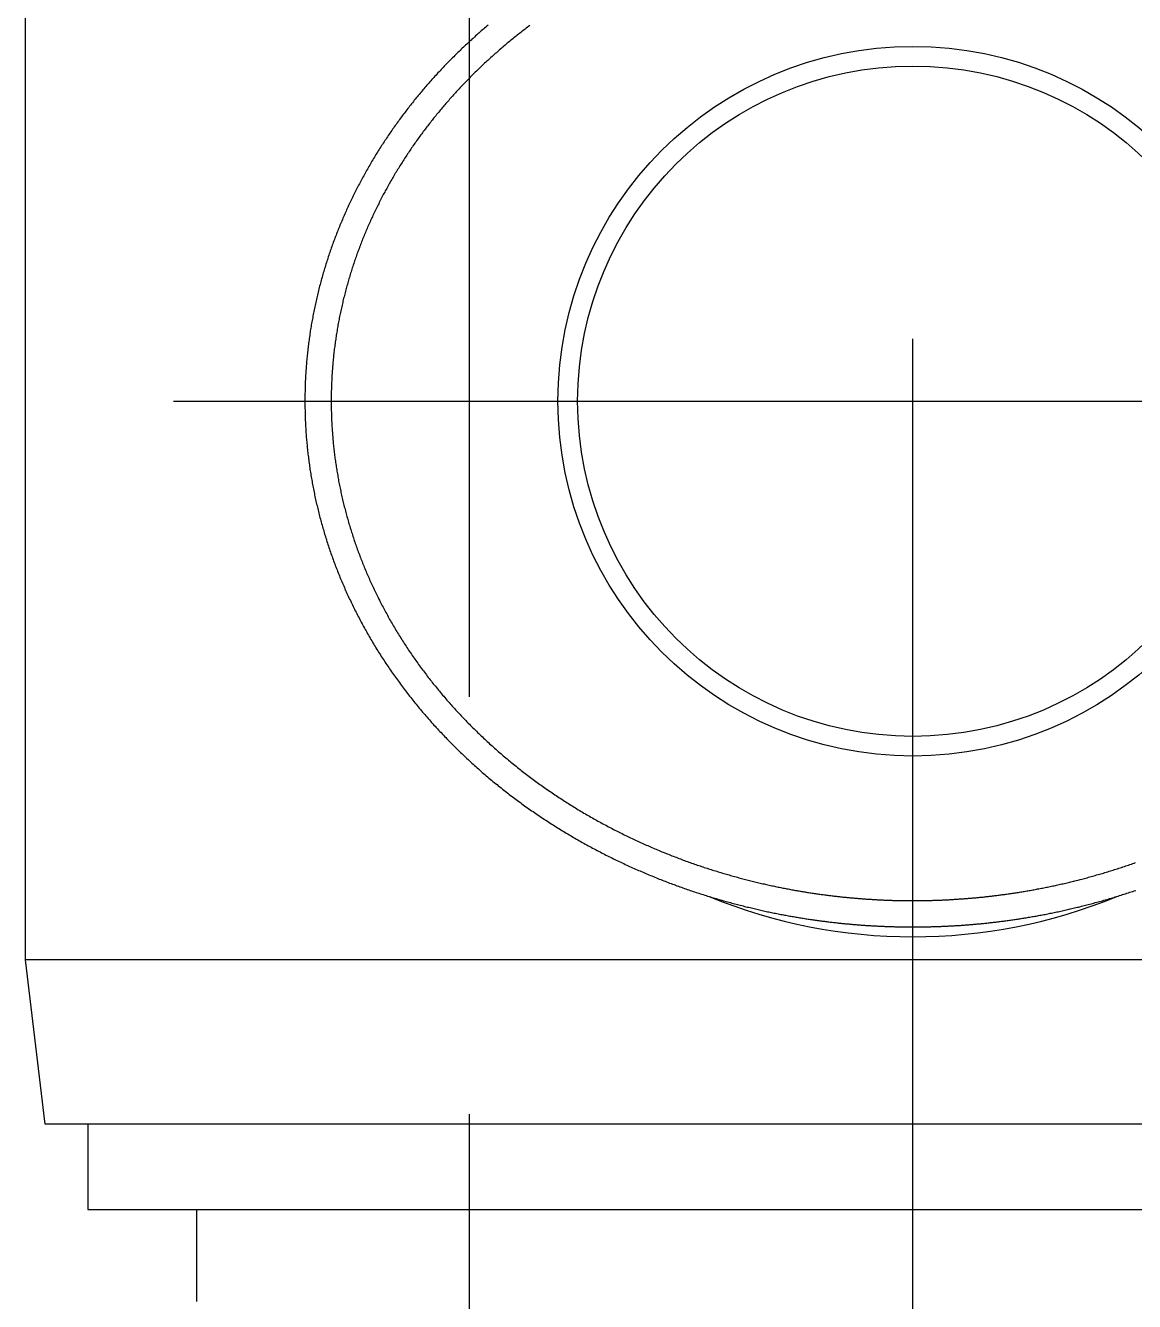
# Model space of a CAD drawing. Extents: x -46.9 to 48.8, y -45.9 to 18.
# Drawn here: x 21.82 to 38.69, y -13.7 to 5.72 of the extents above; entities that cross this region are included whole.
import ezdxf

# ---------------------------------------------------------------- set-up
doc = ezdxf.new("R2010")
doc.units = 0
doc.linetypes.add('CENTER', pattern=[50.8, 31.75, -6.35, 6.35, -6.35])
doc.linetypes.add('DASHED', pattern=[19.05, 12.7, -6.35])
doc.layers.get('0').update_dxf_attribs({"linetype": 'CONTINUOUS'})
doc.layers.add('CENTER', color=1, linetype='CENTER')

msp = doc.modelspace()

# ---------------------------------------------------------------- linework, layer by layer
at = {"color": 7, "linetype": 'CONTINUOUS'}
for p, q in [((21.821, -8.5), (21.821, 8.5)), ((48.821, -8.5), (21.821, -8.5)), ((22.121, -11), (21.821, -8.5)), ((48.521, -11), (22.121, -11)), ((22.771, -11), (22.771, -12.3)), ((22.771, -12.3), (47.871, -12.3)), ((24.421, -12.3), (24.421, -13.7))]:
    msp.add_line(p, q, dxfattribs=at)
at = {"color": 3, "linetype": 'DASHED'}
msp.add_line((28.571, 8.2), (28.571, -28.3), dxfattribs=at)
at = {"color": 7}
for points in [[(28.858, 5.723, 0), (28.841, 5.708, 0), (28.823, 5.693, 0), (28.806, 5.679, 0), (28.788, 5.664, 0), (28.771, 5.649, 0), (28.754, 5.634, 0), (28.736, 5.619, 0), (28.719, 5.603, 0), (28.702, 5.588, 0), (28.685, 5.573, 0), (28.668, 5.558, 0), (28.651, 5.542, 0), (28.634, 5.527, 0), (28.617, 5.512, 0), (28.6, 5.496, 0), (28.583, 5.481, 0), (28.566, 5.465, 0), (28.549, 5.45, 0), (28.533, 5.434, 0), (28.516, 5.418, 0), (28.499, 5.403, 0), (28.483, 5.387, 0), (28.466, 5.371, 0), (28.45, 5.355, 0), (28.433, 5.339, 0), (28.417, 5.324, 0), (28.4, 5.308, 0), (28.384, 5.292, 0), (28.367, 5.275, 0), (28.351, 5.259, 0), (28.335, 5.243, 0), (28.319, 5.227, 0), (28.303, 5.211, 0), (28.287, 5.194, 0), (28.27, 5.178, 0), (28.254, 5.162, 0), (28.238, 5.145, 0), (28.222, 5.129, 0), (28.206, 5.112, 0), (28.191, 5.096, 0), (28.175, 5.079, 0), (28.159, 5.063, 0), (28.143, 5.046, 0), (28.128, 5.029, 0), (28.112, 5.012, 0), (28.096, 4.996, 0), (28.081, 4.979, 0), (28.066, 4.962, 0), (28.05, 4.945, 0), (28.035, 4.928, 0), (28.019, 4.911, 0), (28.004, 4.894, 0), (27.989, 4.877, 0), (27.974, 4.86, 0), (27.958, 4.842, 0), (27.943, 4.825, 0), (27.928, 4.808, 0), (27.913, 4.79, 0), (27.898, 4.773, 0), (27.883, 4.756, 0), (27.868, 4.738, 0), (27.853, 4.721, 0), (27.839, 4.703, 0), (27.824, 4.686, 0), (27.809, 4.668, 0), (27.795, 4.65, 0), (27.78, 4.633, 0), (27.765, 4.615, 0), (27.751, 4.597, 0), (27.736, 4.579, 0), (27.722, 4.561, 0), (27.708, 4.543, 0), (27.693, 4.525, 0), (27.679, 4.507, 0), (27.665, 4.489, 0), (27.651, 4.471, 0), (27.637, 4.453, 0), (27.623, 4.435, 0), (27.609, 4.416, 0), (27.595, 4.398, 0), (27.581, 4.38, 0), (27.567, 4.362, 0), (27.553, 4.343, 0), (27.539, 4.325, 0), (27.526, 4.306, 0), (27.512, 4.288, 0), (27.498, 4.269, 0), (27.485, 4.25, 0), (27.471, 4.232, 0), (27.458, 4.213, 0), (27.445, 4.194, 0), (27.431, 4.176, 0), (27.418, 4.157, 0), (27.405, 4.138, 0), (27.392, 4.119, 0), (27.378, 4.1, 0), (27.365, 4.081, 0), (27.352, 4.062, 0), (27.339, 4.043, 0), (27.326, 4.024, 0), (27.314, 4.005, 0), (27.301, 3.985, 0), (27.288, 3.966, 0), (27.276, 3.947, 0), (27.263, 3.928, 0), (27.25, 3.908, 0), (27.238, 3.889, 0), (27.225, 3.869, 0), (27.213, 3.85, 0), (27.201, 3.83, 0), (27.188, 3.811, 0), (27.176, 3.791, 0), (27.164, 3.772, 0), (27.152, 3.752, 0), (27.14, 3.732, 0), (27.128, 3.712, 0), (27.116, 3.693, 0), (27.104, 3.673, 0), (27.092, 3.653, 0), (27.08, 3.633, 0), (27.068, 3.613, 0), (27.057, 3.593, 0), (27.045, 3.573, 0), (27.034, 3.553, 0), (27.022, 3.533, 0), (27.011, 3.513, 0), (26.999, 3.492, 0), (26.988, 3.472, 0), (26.977, 3.452, 0), (26.966, 3.432, 0), (26.954, 3.411, 0), (26.943, 3.391, 0), (26.932, 3.371, 0), (26.922, 3.35, 0), (26.911, 3.33, 0), (26.9, 3.309, 0), (26.889, 3.289, 0), (26.878, 3.268, 0), (26.868, 3.247, 0), (26.857, 3.227, 0), (26.847, 3.206, 0), (26.836, 3.185, 0), (26.826, 3.164, 0), (26.816, 3.144, 0), (26.805, 3.123, 0), (26.795, 3.102, 0), (26.785, 3.081, 0), (26.775, 3.06, 0), (26.765, 3.039, 0), (26.755, 3.018, 0), (26.745, 2.997, 0), (26.735, 2.976, 0), (26.726, 2.955, 0), (26.716, 2.934, 0), (26.706, 2.913, 0), (26.697, 2.891, 0), (26.687, 2.87, 0), (26.678, 2.849, 0), (26.669, 2.828, 0), (26.659, 2.806, 0), (26.65, 2.785, 0), (26.641, 2.764, 0), (26.632, 2.742, 0), (26.623, 2.721, 0), (26.614, 2.699, 0), (26.605, 2.678, 0), (26.596, 2.656, 0), (26.587, 2.635, 0), (26.579, 2.613, 0), (26.57, 2.591, 0), (26.562, 2.57, 0), (26.553, 2.548, 0), (26.545, 2.526, 0), (26.536, 2.505, 0), (26.528, 2.483, 0), (26.52, 2.461, 0), (26.512, 2.439, 0), (26.504, 2.417, 0), (26.496, 2.396, 0), (26.488, 2.374, 0), (26.48, 2.352, 0), (26.472, 2.33, 0), (26.465, 2.308, 0), (26.457, 2.286, 0), (26.45, 2.264, 0), (26.442, 2.242, 0), (26.435, 2.22, 0), (26.427, 2.198, 0), (26.42, 2.176, 0), (26.413, 2.153, 0), (26.406, 2.131, 0), (26.399, 2.109, 0), (26.392, 2.087, 0), (26.385, 2.065, 0), (26.378, 2.042, 0), (26.371, 2.02, 0), (26.364, 1.998, 0), (26.358, 1.976, 0), (26.351, 1.953, 0), (26.345, 1.931, 0), (26.338, 1.909, 0), (26.332, 1.886, 0), (26.326, 1.864, 0), (26.32, 1.841, 0), (26.314, 1.819, 0), (26.308, 1.796, 0), (26.302, 1.774, 0), (26.296, 1.751, 0), (26.29, 1.729, 0), (26.284, 1.706, 0), (26.279, 1.684, 0), (26.273, 1.661, 0), (26.267, 1.639, 0), (26.262, 1.616, 0), (26.257, 1.593, 0), (26.251, 1.571, 0), (26.246, 1.548, 0), (26.241, 1.525, 0), (26.236, 1.503, 0), (26.231, 1.48, 0), (26.226, 1.457, 0), (26.221, 1.434, 0), (26.216, 1.412, 0), (26.212, 1.389, 0), (26.207, 1.366, 0), (26.203, 1.343, 0), (26.198, 1.32, 0), (26.194, 1.298, 0), (26.19, 1.275, 0), (26.185, 1.252, 0), (26.181, 1.229, 0), (26.177, 1.206, 0), (26.173, 1.183, 0), (26.169, 1.16, 0), (26.165, 1.138, 0), (26.162, 1.115, 0), (26.158, 1.092, 0), (26.154, 1.069, 0), (26.151, 1.046, 0), (26.147, 1.023, 0), (26.144, 1, 0), (26.141, 0.977, 0), (26.137, 0.954, 0), (26.134, 0.931, 0), (26.131, 0.908, 0), (26.128, 0.885, 0), (26.125, 0.862, 0), (26.122, 0.839, 0), (26.12, 0.816, 0), (26.117, 0.793, 0), (26.114, 0.77, 0), (26.112, 0.746, 0), (26.109, 0.723, 0), (26.107, 0.7, 0), (26.105, 0.677, 0), (26.102, 0.654, 0), (26.1, 0.631, 0), (26.098, 0.608, 0), (26.096, 0.585, 0), (26.094, 0.562, 0), (26.092, 0.539, 0), (26.091, 0.515, 0), (26.089, 0.492, 0), (26.087, 0.469, 0), (26.086, 0.446, 0), (26.084, 0.423, 0), (26.083, 0.4, 0), (26.082, 0.377, 0), (26.08, 0.353, 0), (26.079, 0.33, 0), (26.078, 0.307, 0), (26.077, 0.284, 0), (26.076, 0.261, 0), (26.075, 0.238, 0), (26.075, 0.214, 0), (26.074, 0.191, 0), (26.073, 0.168, 0), (26.073, 0.145, 0), (26.072, 0.122, 0), (26.072, 0.099, 0), (26.072, 0.075, 0), (26.072, 0.052, 0), (26.071, 0.029, 0), (26.071, 0.006, 0), (26.071, -0.017, 0), (26.072, -0.04, 0), (26.072, -0.064, 0), (26.072, -0.087, 0), (26.072, -0.11, 0), (26.073, -0.133, 0), (26.073, -0.156, 0), (26.074, -0.18, 0), (26.074, -0.203, 0), (26.075, -0.226, 0), (26.076, -0.249, 0), (26.077, -0.272, 0), (26.078, -0.295, 0), (26.079, -0.319, 0), (26.08, -0.342, 0), (26.081, -0.365, 0), (26.082, -0.388, 0), (26.084, -0.411, 0), (26.085, -0.434, 0), (26.087, -0.458, 0), (26.088, -0.481, 0), (26.09, -0.504, 0), (26.091, -0.527, 0), (26.093, -0.55, 0), (26.095, -0.573, 0), (26.097, -0.597, 0), (26.099, -0.62, 0), (26.101, -0.643, 0), (26.104, -0.666, 0), (26.106, -0.689, 0), (26.108, -0.712, 0), (26.11, -0.736, 0), (26.113, -0.759, 0), (26.116, -0.782, 0), (26.118, -0.805, 0), (26.121, -0.828, 0), (26.124, -0.851, 0), (26.127, -0.874, 0), (26.13, -0.897, 0), (26.133, -0.92, 0), (26.136, -0.944, 0), (26.139, -0.967, 0), (26.142, -0.99, 0), (26.146, -1.013, 0), (26.149, -1.036, 0), (26.153, -1.059, 0), (26.156, -1.082, 0), (26.16, -1.105, 0), (26.164, -1.128, 0), (26.168, -1.151, 0), (26.172, -1.174, 0), (26.175, -1.197, 0), (26.18, -1.221, 0), (26.184, -1.244, 0), (26.188, -1.267, 0), (26.192, -1.29, 0), (26.197, -1.313, 0), (26.201, -1.336, 0), (26.206, -1.359, 0), (26.21, -1.382, 0), (26.215, -1.405, 0), (26.22, -1.428, 0), (26.225, -1.451, 0), (26.23, -1.474, 0), (26.235, -1.497, 0), (26.24, -1.52, 0), (26.245, -1.543, 0), (26.25, -1.566, 0), (26.256, -1.588, 0), (26.261, -1.611, 0), (26.266, -1.634, 0), (26.272, -1.657, 0), (26.278, -1.68, 0), (26.283, -1.703, 0), (26.289, -1.726, 0), (26.295, -1.749, 0), (26.301, -1.772, 0), (26.307, -1.795, 0), (26.313, -1.817, 0), (26.319, -1.84, 0), (26.326, -1.863, 0), (26.332, -1.886, 0), (26.338, -1.909, 0), (26.345, -1.932, 0), (26.352, -1.954, 0), (26.358, -1.977, 0), (26.365, -2, 0), (26.372, -2.023, 0), (26.379, -2.046, 0), (26.386, -2.068, 0), (26.393, -2.091, 0), (26.4, -2.114, 0), (26.407, -2.137, 0), (26.415, -2.159, 0), (26.422, -2.182, 0), (26.43, -2.205, 0), (26.437, -2.227, 0), (26.445, -2.25, 0), (26.452, -2.273, 0), (26.46, -2.295, 0), (26.468, -2.318, 0), (26.476, -2.341, 0), (26.484, -2.363, 0), (26.492, -2.386, 0), (26.5, -2.408, 0), (26.509, -2.431, 0), (26.517, -2.453, 0), (26.526, -2.476, 0), (26.534, -2.499, 0), (26.543, -2.521, 0), (26.551, -2.544, 0), (26.56, -2.566, 0), (26.569, -2.588, 0), (26.578, -2.611, 0), (26.587, -2.633, 0), (26.596, -2.656, 0), (26.605, -2.678, 0), (26.614, -2.701, 0), (26.624, -2.723, 0), (26.633, -2.745, 0), (26.643, -2.768, 0), (26.652, -2.79, 0), (26.662, -2.812, 0), (26.672, -2.835, 0), (26.681, -2.857, 0), (26.691, -2.879, 0), (26.701, -2.902, 0), (26.711, -2.924, 0), (26.721, -2.946, 0), (26.732, -2.968, 0), (26.742, -2.99, 0), (26.752, -3.013, 0), (26.763, -3.035, 0), (26.773, -3.057, 0), (26.784, -3.079, 0), (26.795, -3.101, 0), (26.805, -3.123, 0), (26.816, -3.145, 0), (26.827, -3.167, 0), (26.838, -3.189, 0), (26.849, -3.211, 0), (26.86, -3.233, 0), (26.872, -3.255, 0), (26.883, -3.277, 0), (26.895, -3.299, 0), (26.906, -3.321, 0), (26.918, -3.343, 0), (26.929, -3.365, 0), (26.941, -3.387, 0), (26.953, -3.408, 0), (26.965, -3.43, 0), (26.977, -3.452, 0), (26.989, -3.474, 0), (27.001, -3.495, 0), (27.013, -3.517, 0), (27.026, -3.539, 0), (27.038, -3.561, 0), (27.05, -3.582, 0), (27.063, -3.604, 0), (27.076, -3.625, 0), (27.088, -3.647, 0), (27.101, -3.669, 0), (27.114, -3.69, 0), (27.127, -3.712, 0), (27.14, -3.733, 0), (27.153, -3.755, 0), (27.167, -3.776, 0), (27.18, -3.797, 0), (27.193, -3.819, 0), (27.207, -3.84, 0), (27.22, -3.862, 0), (27.234, -3.883, 0), (27.248, -3.904, 0), (27.262, -3.926, 0), (27.276, -3.947, 0), (27.289, -3.968, 0), (27.303, -3.989, 0), (27.318, -4.01, 0), (27.332, -4.031, 0), (27.346, -4.053, 0), (27.36, -4.074, 0), (27.375, -4.095, 0), (27.39, -4.116, 0), (27.404, -4.137, 0), (27.419, -4.158, 0), (27.434, -4.179, 0), (27.448, -4.2, 0), (27.463, -4.22, 0), (27.478, -4.241, 0), (27.493, -4.262, 0), (27.509, -4.283, 0), (27.524, -4.304, 0), (27.539, -4.324, 0), (27.555, -4.345, 0), (27.57, -4.366, 0), (27.586, -4.386, 0), (27.601, -4.407, 0), (27.617, -4.427, 0), (27.633, -4.448, 0), (27.649, -4.468, 0), (27.665, -4.489, 0), (27.681, -4.509, 0), (27.697, -4.529, 0), (27.713, -4.55, 0), (27.729, -4.57, 0), (27.745, -4.59, 0), (27.762, -4.61, 0), (27.778, -4.63, 0), (27.795, -4.651, 0), (27.811, -4.671, 0), (27.828, -4.691, 0), (27.845, -4.711, 0), (27.862, -4.731, 0), (27.879, -4.751, 0), (27.896, -4.77, 0), (27.913, -4.79, 0), (27.93, -4.81, 0), (27.947, -4.83, 0), (27.965, -4.849, 0), (27.982, -4.869, 0), (27.999, -4.889, 0), (28.017, -4.908, 0), (28.035, -4.928, 0), (28.052, -4.947, 0), (28.07, -4.967, 0), (28.088, -4.986, 0), (28.105, -5.005, 0), (28.123, -5.025, 0), (28.142, -5.044, 0), (28.16, -5.063, 0), (28.178, -5.082, 0), (28.196, -5.101, 0), (28.214, -5.12, 0), (28.233, -5.139, 0), (28.251, -5.158, 0), (28.269, -5.177, 0), (28.288, -5.196, 0), (28.306, -5.214, 0), (28.325, -5.233, 0), (28.344, -5.252, 0), (28.363, -5.27, 0), (28.381, -5.289, 0), (28.4, -5.307, 0), (28.419, -5.326, 0), (28.438, -5.344, 0), (28.457, -5.363, 0), (28.477, -5.381, 0), (28.496, -5.399, 0), (28.515, -5.417, 0), (28.534, -5.435, 0), (28.554, -5.453, 0), (28.573, -5.471, 0), (28.593, -5.489, 0), (28.612, -5.507, 0), (28.632, -5.525, 0), (28.651, -5.543, 0), (28.671, -5.56, 0), (28.691, -5.578, 0), (28.711, -5.596, 0), (28.731, -5.613, 0), (28.75, -5.631, 0), (28.77, -5.648, 0), (28.791, -5.665, 0), (28.811, -5.683, 0), (28.831, -5.7, 0), (28.851, -5.717, 0), (28.871, -5.734, 0), (28.892, -5.751, 0), (28.912, -5.768, 0), (28.932, -5.785, 0), (28.953, -5.802, 0), (28.973, -5.819, 0), (28.994, -5.835, 0), (29.014, -5.852, 0), (29.035, -5.869, 0), (29.056, -5.885, 0), (29.076, -5.902, 0), (29.097, -5.918, 0), (29.118, -5.934, 0), (29.139, -5.95, 0), (29.16, -5.967, 0), (29.18, -5.983, 0), (29.201, -5.999, 0), (29.223, -6.015, 0), (29.244, -6.031, 0), (29.265, -6.047, 0), (29.286, -6.062, 0), (29.307, -6.078, 0), (29.328, -6.094, 0), (29.349, -6.109, 0), (29.371, -6.125, 0), (29.392, -6.14, 0), (29.413, -6.156, 0), (29.435, -6.171, 0), (29.456, -6.186, 0), (29.478, -6.201, 0), (29.499, -6.216, 0), (29.521, -6.232, 0), (29.542, -6.246, 0), (29.564, -6.261, 0), (29.586, -6.276, 0), (29.607, -6.291, 0), (29.629, -6.306, 0), (29.651, -6.32, 0), (29.672, -6.335, 0), (29.694, -6.349, 0), (29.716, -6.364, 0), (29.738, -6.378, 0), (29.76, -6.392, 0), (29.782, -6.407, 0), (29.804, -6.421, 0), (29.826, -6.435, 0), (29.848, -6.449, 0), (29.87, -6.463, 0), (29.892, -6.477, 0), (29.914, -6.49, 0), (29.936, -6.504, 0), (29.958, -6.518, 0), (29.98, -6.531, 0), (30.002, -6.545, 0), (30.024, -6.558, 0), (30.047, -6.572, 0), (30.069, -6.585, 0), (30.091, -6.598, 0), (30.113, -6.611, 0), (30.136, -6.624, 0), (30.158, -6.637, 0), (30.18, -6.65, 0), (30.202, -6.663, 0), (30.225, -6.676, 0), (30.247, -6.689, 0), (30.269, -6.701, 0), (30.292, -6.714, 0), (30.314, -6.727, 0), (30.337, -6.739, 0), (30.359, -6.751, 0), (30.381, -6.764, 0), (30.404, -6.776, 0), (30.426, -6.788, 0), (30.449, -6.8, 0), (30.471, -6.812, 0), (30.494, -6.824, 0), (30.516, -6.836, 0), (30.539, -6.848, 0), (30.561, -6.859, 0), (30.584, -6.871, 0), (30.606, -6.883, 0), (30.629, -6.894, 0), (30.651, -6.906, 0), (30.674, -6.917, 0), (30.696, -6.928, 0), (30.719, -6.939, 0), (30.741, -6.951, 0), (30.764, -6.962, 0), (30.787, -6.973, 0), (30.809, -6.984, 0), (30.832, -6.994, 0), (30.854, -7.005, 0), (30.877, -7.016, 0), (30.899, -7.027, 0), (30.922, -7.037, 0), (30.945, -7.048, 0), (30.967, -7.058, 0), (30.99, -7.069, 0), (31.012, -7.079, 0), (31.035, -7.089, 0), (31.057, -7.099, 0), (31.08, -7.109, 0), (31.102, -7.119, 0), (31.125, -7.129, 0), (31.148, -7.139, 0), (31.17, -7.149, 0), (31.193, -7.159, 0), (31.215, -7.169, 0), (31.238, -7.178, 0), (31.26, -7.188, 0), (31.283, -7.197, 0), (31.305, -7.207, 0), (31.328, -7.216, 0), (31.351, -7.225, 0), (31.373, -7.235, 0), (31.396, -7.244, 0), (31.418, -7.253, 0), (31.441, -7.262, 0), (31.463, -7.271, 0), (31.485, -7.28, 0), (31.508, -7.289, 0), (31.53, -7.297, 0), (31.553, -7.306, 0), (31.575, -7.315, 0), (31.598, -7.323, 0), (31.62, -7.332, 0), (31.643, -7.34, 0), (31.665, -7.348, 0), (31.687, -7.357, 0), (31.71, -7.365, 0), (31.732, -7.373, 0), (31.755, -7.381, 0), (31.777, -7.389, 0), (31.799, -7.397, 0), (31.821, -7.405, 0), (31.844, -7.413, 0), (31.866, -7.421, 0), (31.888, -7.429, 0), (31.91, -7.436, 0), (31.933, -7.444, 0), (31.955, -7.451, 0), (31.977, -7.459, 0), (31.999, -7.466, 0), (32.022, -7.474, 0), (32.044, -7.481, 0), (32.066, -7.488, 0), (32.088, -7.495, 0), (32.11, -7.502, 0), (32.132, -7.509, 0), (32.154, -7.516, 0), (32.176, -7.523, 0), (32.198, -7.53, 0), (32.22, -7.537, 0), (32.242, -7.544, 0), (32.264, -7.55, 0), (32.286, -7.557, 0), (32.307, -7.563, 0), (32.329, -7.57, 0), (32.351, -7.576, 0), (32.373, -7.583, 0), (32.395, -7.589, 0), (32.416, -7.595, 0), (32.438, -7.601, 0), (32.46, -7.607, 0), (32.481, -7.613, 0), (32.503, -7.619, 0), (32.524, -7.625, 0), (32.546, -7.631, 0), (32.567, -7.637, 0), (32.589, -7.643, 0), (32.61, -7.648, 0), (32.632, -7.654, 0), (32.653, -7.66, 0), (32.674, -7.665, 0), (32.695, -7.671, 0), (32.717, -7.676, 0), (32.738, -7.681, 0), (32.759, -7.687, 0), (32.78, -7.692, 0), (32.801, -7.697, 0), (32.822, -7.702, 0), (32.843, -7.707, 0), (32.864, -7.712, 0), (32.885, -7.717, 0), (32.905, -7.722, 0), (32.926, -7.727, 0), (32.947, -7.732, 0), (32.968, -7.737, 0), (32.988, -7.741, 0), (33.009, -7.746, 0), (33.029, -7.75, 0), (33.05, -7.755, 0), (33.07, -7.759, 0), (33.09, -7.764, 0), (33.111, -7.768, 0), (33.131, -7.772, 0), (33.151, -7.777, 0), (33.171, -7.781, 0), (33.191, -7.785, 0), (33.211, -7.789, 0), (33.231, -7.793, 0), (33.251, -7.797, 0), (33.271, -7.801, 0), (33.291, -7.805, 0), (33.31, -7.809, 0), (33.33, -7.812, 0), (33.35, -7.816, 0), (33.369, -7.82, 0), (33.389, -7.823, 0), (33.408, -7.827, 0), (33.427, -7.831, 0), (33.447, -7.834, 0), (33.466, -7.837, 0), (33.485, -7.841, 0), (33.504, -7.844, 0), (33.523, -7.847, 0), (33.542, -7.851, 0), (33.56, -7.854, 0), (33.579, -7.857, 0), (33.598, -7.86, 0), (33.617, -7.863, 0), (33.635, -7.866, 0), (33.654, -7.869, 0), (33.672, -7.872, 0), (33.69, -7.875, 0), (33.708, -7.878, 0), (33.727, -7.88, 0), (33.745, -7.883, 0), (33.763, -7.886, 0), (33.781, -7.888, 0), (33.799, -7.891, 0), (33.817, -7.894, 0), (33.834, -7.896, 0), (33.852, -7.899, 0), (33.87, -7.901, 0), (33.888, -7.904, 0), (33.905, -7.906, 0), (33.923, -7.908, 0), (33.94, -7.911, 0), (33.958, -7.913, 0), (33.975, -7.915, 0), (33.992, -7.917, 0), (34.01, -7.919, 0), (34.027, -7.921, 0), (34.044, -7.923, 0), (34.061, -7.926, 0), (34.078, -7.928, 0), (34.095, -7.93, 0), (34.112, -7.931, 0), (34.129, -7.933, 0), (34.146, -7.935, 0), (34.162, -7.937, 0), (34.179, -7.939, 0), (34.196, -7.941, 0), (34.212, -7.942, 0), (34.229, -7.944, 0), (34.245, -7.946, 0), (34.262, -7.947, 0), (34.279, -7.949, 0), (34.295, -7.951, 0), (34.311, -7.952, 0), (34.328, -7.954, 0), (34.344, -7.955, 0), (34.36, -7.957, 0), (34.376, -7.958, 0), (34.392, -7.96, 0), (34.408, -7.961, 0), (34.425, -7.962, 0), (34.441, -7.964, 0), (34.457, -7.965, 0), (34.473, -7.966, 0), (34.489, -7.968, 0), (34.504, -7.969, 0), (34.52, -7.97, 0), (34.536, -7.971, 0), (34.552, -7.972, 0), (34.568, -7.973, 0), (34.584, -7.975, 0), (34.599, -7.976, 0), (34.615, -7.977, 0), (34.631, -7.978, 0), (34.646, -7.979, 0), (34.662, -7.98, 0), (34.678, -7.981, 0), (34.693, -7.982, 0), (34.709, -7.983, 0), (34.724, -7.983, 0), (34.74, -7.984, 0), (34.755, -7.985, 0), (34.771, -7.986, 0), (34.786, -7.987, 0), (34.801, -7.988, 0), (34.817, -7.988, 0), (34.832, -7.989, 0), (34.848, -7.99, 0), (34.863, -7.99, 0), (34.878, -7.991, 0), (34.894, -7.992, 0), (34.909, -7.992, 0), (34.925, -7.993, 0), (34.94, -7.993, 0), (34.955, -7.994, 0), (34.97, -7.994, 0), (34.986, -7.995, 0), (35.001, -7.995, 0), (35.016, -7.996, 0), (35.032, -7.996, 0), (35.047, -7.997, 0), (35.062, -7.997, 0), (35.077, -7.997, 0), (35.093, -7.998, 0), (35.108, -7.998, 0), (35.123, -7.998, 0), (35.138, -7.998, 0), (35.153, -7.999, 0), (35.169, -7.999, 0), (35.184, -7.999, 0), (35.199, -7.999, 0), (35.214, -7.999, 0), (35.23, -8, 0), (35.245, -8, 0), (35.26, -8, 0), (35.276, -8, 0), (35.291, -8, 0), (35.306, -8, 0), (35.321, -8, 0)], [(29.492, 5.717, 0), (29.475, 5.704, 0), (29.457, 5.691, 0), (29.44, 5.678, 0), (29.423, 5.664, 0), (29.405, 5.651, 0), (29.388, 5.638, 0), (29.371, 5.624, 0), (29.354, 5.611, 0), (29.336, 5.597, 0), (29.319, 5.584, 0), (29.302, 5.57, 0), (29.285, 5.556, 0), (29.268, 5.543, 0), (29.251, 5.529, 0), (29.234, 5.515, 0), (29.217, 5.501, 0), (29.2, 5.487, 0), (29.183, 5.474, 0), (29.166, 5.46, 0), (29.15, 5.446, 0), (29.133, 5.432, 0), (29.116, 5.417, 0), (29.099, 5.403, 0), (29.083, 5.389, 0), (29.066, 5.375, 0), (29.05, 5.361, 0), (29.033, 5.346, 0), (29.017, 5.332, 0), (29, 5.318, 0), (28.984, 5.303, 0), (28.967, 5.289, 0), (28.951, 5.274, 0), (28.935, 5.26, 0), (28.919, 5.245, 0), (28.902, 5.231, 0), (28.886, 5.216, 0), (28.87, 5.201, 0), (28.854, 5.186, 0), (28.838, 5.172, 0), (28.822, 5.157, 0), (28.806, 5.142, 0), (28.79, 5.127, 0), (28.774, 5.112, 0), (28.758, 5.097, 0), (28.742, 5.082, 0), (28.727, 5.067, 0), (28.711, 5.052, 0), (28.695, 5.036, 0), (28.68, 5.021, 0), (28.664, 5.006, 0), (28.648, 4.991, 0), (28.633, 4.975, 0), (28.617, 4.96, 0), (28.602, 4.944, 0), (28.587, 4.929, 0), (28.571, 4.913, 0), (28.556, 4.898, 0), (28.541, 4.882, 0), (28.525, 4.867, 0), (28.51, 4.851, 0), (28.495, 4.835, 0), (28.48, 4.819, 0), (28.465, 4.804, 0), (28.45, 4.788, 0), (28.435, 4.772, 0), (28.42, 4.756, 0), (28.405, 4.74, 0), (28.39, 4.724, 0), (28.375, 4.708, 0), (28.361, 4.692, 0), (28.346, 4.676, 0), (28.331, 4.66, 0), (28.317, 4.643, 0), (28.302, 4.627, 0), (28.288, 4.611, 0), (28.273, 4.595, 0), (28.259, 4.578, 0), (28.244, 4.562, 0), (28.23, 4.545, 0), (28.216, 4.529, 0), (28.201, 4.512, 0), (28.187, 4.496, 0), (28.173, 4.479, 0), (28.159, 4.462, 0), (28.145, 4.446, 0), (28.131, 4.429, 0), (28.117, 4.412, 0), (28.103, 4.395, 0), (28.089, 4.379, 0), (28.075, 4.362, 0), (28.061, 4.345, 0), (28.048, 4.328, 0), (28.034, 4.311, 0), (28.02, 4.294, 0), (28.007, 4.277, 0), (27.993, 4.26, 0), (27.98, 4.242, 0), (27.966, 4.225, 0), (27.953, 4.208, 0), (27.94, 4.191, 0), (27.926, 4.173, 0), (27.913, 4.156, 0), (27.9, 4.139, 0), (27.887, 4.121, 0), (27.873, 4.104, 0), (27.86, 4.086, 0), (27.848, 4.069, 0), (27.834, 4.051, 0), (27.822, 4.033, 0), (27.809, 4.016, 0), (27.796, 3.998, 0), (27.783, 3.98, 0), (27.77, 3.962, 0), (27.758, 3.944, 0), (27.745, 3.927, 0), (27.733, 3.909, 0), (27.72, 3.891, 0), (27.708, 3.873, 0), (27.695, 3.855, 0), (27.683, 3.837, 0), (27.671, 3.819, 0), (27.658, 3.8, 0), (27.646, 3.782, 0), (27.634, 3.764, 0), (27.622, 3.746, 0), (27.61, 3.728, 0), (27.598, 3.709, 0), (27.586, 3.691, 0), (27.574, 3.672, 0), (27.562, 3.654, 0), (27.551, 3.635, 0), (27.539, 3.617, 0), (27.527, 3.598, 0), (27.516, 3.58, 0), (27.504, 3.561, 0), (27.493, 3.543, 0), (27.481, 3.524, 0), (27.47, 3.505, 0), (27.458, 3.486, 0), (27.447, 3.468, 0), (27.436, 3.449, 0), (27.425, 3.43, 0), (27.414, 3.411, 0), (27.403, 3.392, 0), (27.392, 3.373, 0), (27.381, 3.354, 0), (27.37, 3.335, 0), (27.359, 3.316, 0), (27.348, 3.297, 0), (27.337, 3.278, 0), (27.327, 3.258, 0), (27.316, 3.239, 0), (27.306, 3.22, 0), (27.295, 3.201, 0), (27.285, 3.181, 0), (27.274, 3.162, 0), (27.264, 3.143, 0), (27.254, 3.123, 0), (27.244, 3.104, 0), (27.234, 3.084, 0), (27.224, 3.065, 0), (27.213, 3.045, 0), (27.203, 3.025, 0), (27.194, 3.006, 0), (27.184, 2.986, 0), (27.174, 2.966, 0), (27.164, 2.947, 0), (27.155, 2.927, 0), (27.145, 2.907, 0), (27.136, 2.887, 0), (27.126, 2.868, 0), (27.117, 2.848, 0), (27.107, 2.828, 0), (27.098, 2.808, 0), (27.089, 2.788, 0), (27.08, 2.768, 0), (27.071, 2.748, 0), (27.062, 2.728, 0), (27.053, 2.708, 0), (27.044, 2.688, 0), (27.035, 2.667, 0), (27.026, 2.647, 0), (27.017, 2.627, 0), (27.009, 2.607, 0), (27, 2.587, 0), (26.992, 2.566, 0), (26.983, 2.546, 0), (26.975, 2.526, 0), (26.967, 2.505, 0), (26.958, 2.485, 0), (26.95, 2.465, 0), (26.942, 2.444, 0), (26.934, 2.424, 0), (26.926, 2.403, 0), (26.918, 2.383, 0), (26.91, 2.362, 0), (26.902, 2.342, 0), (26.895, 2.321, 0), (26.887, 2.3, 0), (26.879, 2.28, 0), (26.872, 2.259, 0), (26.864, 2.238, 0), (26.857, 2.218, 0), (26.85, 2.197, 0), (26.842, 2.176, 0), (26.835, 2.156, 0), (26.828, 2.135, 0), (26.821, 2.114, 0), (26.814, 2.093, 0), (26.807, 2.072, 0), (26.8, 2.051, 0), (26.793, 2.03, 0), (26.787, 2.01, 0), (26.78, 1.989, 0), (26.773, 1.968, 0), (26.767, 1.947, 0), (26.761, 1.926, 0), (26.754, 1.905, 0), (26.748, 1.884, 0), (26.741, 1.863, 0), (26.735, 1.841, 0), (26.729, 1.82, 0), (26.723, 1.799, 0), (26.717, 1.778, 0), (26.711, 1.757, 0), (26.706, 1.736, 0), (26.7, 1.715, 0), (26.694, 1.693, 0), (26.689, 1.672, 0), (26.683, 1.651, 0), (26.677, 1.63, 0), (26.672, 1.608, 0), (26.667, 1.587, 0), (26.661, 1.566, 0), (26.656, 1.544, 0), (26.651, 1.523, 0), (26.646, 1.502, 0), (26.641, 1.48, 0), (26.636, 1.459, 0), (26.631, 1.438, 0), (26.627, 1.416, 0), (26.622, 1.395, 0), (26.617, 1.373, 0), (26.613, 1.352, 0), (26.608, 1.33, 0), (26.604, 1.309, 0), (26.599, 1.288, 0), (26.595, 1.266, 0), (26.591, 1.244, 0), (26.587, 1.223, 0), (26.583, 1.201, 0), (26.579, 1.18, 0), (26.575, 1.158, 0), (26.571, 1.137, 0), (26.567, 1.115, 0), (26.564, 1.094, 0), (26.56, 1.072, 0), (26.556, 1.05, 0), (26.553, 1.029, 0), (26.549, 1.007, 0), (26.546, 0.985, 0), (26.543, 0.964, 0), (26.54, 0.942, 0), (26.537, 0.92, 0), (26.534, 0.899, 0), (26.531, 0.877, 0), (26.528, 0.855, 0), (26.525, 0.834, 0), (26.522, 0.812, 0), (26.519, 0.79, 0), (26.517, 0.769, 0), (26.514, 0.747, 0), (26.512, 0.725, 0), (26.509, 0.703, 0), (26.507, 0.682, 0), (26.505, 0.66, 0), (26.503, 0.638, 0), (26.5, 0.616, 0), (26.498, 0.595, 0), (26.497, 0.573, 0), (26.495, 0.551, 0), (26.493, 0.529, 0), (26.491, 0.507, 0), (26.489, 0.486, 0), (26.488, 0.464, 0), (26.486, 0.442, 0), (26.485, 0.42, 0), (26.483, 0.398, 0), (26.482, 0.377, 0), (26.481, 0.355, 0), (26.48, 0.333, 0), (26.479, 0.311, 0), (26.478, 0.289, 0), (26.477, 0.268, 0), (26.476, 0.246, 0), (26.475, 0.224, 0), (26.474, 0.202, 0), (26.474, 0.18, 0), (26.473, 0.158, 0), (26.473, 0.137, 0), (26.472, 0.115, 0), (26.472, 0.093, 0), (26.472, 0.071, 0), (26.471, 0.049, 0), (26.471, 0.027, 0), (26.471, 0.006, 0), (26.471, -0.016, 0), (26.471, -0.038, 0), (26.472, -0.06, 0), (26.472, -0.082, 0), (26.472, -0.104, 0), (26.473, -0.125, 0), (26.473, -0.147, 0), (26.474, -0.169, 0), (26.474, -0.191, 0), (26.475, -0.213, 0), (26.476, -0.235, 0), (26.476, -0.257, 0), (26.477, -0.278, 0), (26.478, -0.3, 0), (26.479, -0.322, 0), (26.48, -0.344, 0), (26.482, -0.366, 0), (26.483, -0.388, 0), (26.484, -0.409, 0), (26.486, -0.431, 0), (26.487, -0.453, 0), (26.489, -0.475, 0), (26.49, -0.497, 0), (26.492, -0.519, 0), (26.494, -0.54, 0), (26.496, -0.562, 0), (26.497, -0.584, 0), (26.5, -0.606, 0), (26.502, -0.628, 0), (26.504, -0.649, 0), (26.506, -0.671, 0), (26.508, -0.693, 0), (26.511, -0.715, 0), (26.513, -0.737, 0), (26.516, -0.758, 0), (26.518, -0.78, 0), (26.521, -0.802, 0), (26.523, -0.824, 0), (26.526, -0.846, 0), (26.529, -0.867, 0), (26.532, -0.889, 0), (26.535, -0.911, 0), (26.538, -0.933, 0), (26.541, -0.954, 0), (26.545, -0.976, 0), (26.548, -0.998, 0), (26.552, -1.02, 0), (26.555, -1.042, 0), (26.558, -1.063, 0), (26.562, -1.085, 0), (26.566, -1.107, 0), (26.57, -1.129, 0), (26.573, -1.15, 0), (26.577, -1.172, 0), (26.581, -1.194, 0), (26.585, -1.215, 0), (26.59, -1.237, 0), (26.594, -1.259, 0), (26.598, -1.281, 0), (26.602, -1.302, 0), (26.607, -1.324, 0), (26.611, -1.346, 0), (26.616, -1.367, 0), (26.62, -1.389, 0), (26.625, -1.411, 0), (26.63, -1.432, 0), (26.635, -1.454, 0), (26.64, -1.476, 0), (26.645, -1.497, 0), (26.65, -1.519, 0), (26.655, -1.54, 0), (26.66, -1.562, 0), (26.666, -1.584, 0), (26.671, -1.605, 0), (26.677, -1.627, 0), (26.682, -1.649, 0), (26.688, -1.67, 0), (26.694, -1.692, 0), (26.699, -1.713, 0), (26.705, -1.735, 0), (26.711, -1.756, 0), (26.717, -1.778, 0), (26.723, -1.8, 0), (26.729, -1.821, 0), (26.736, -1.843, 0), (26.742, -1.864, 0), (26.748, -1.886, 0), (26.755, -1.907, 0), (26.761, -1.929, 0), (26.768, -1.95, 0), (26.775, -1.972, 0), (26.781, -1.993, 0), (26.788, -2.014, 0), (26.795, -2.036, 0), (26.802, -2.057, 0), (26.809, -2.079, 0), (26.816, -2.1, 0), (26.823, -2.122, 0), (26.831, -2.143, 0), (26.838, -2.164, 0), (26.846, -2.186, 0), (26.853, -2.207, 0), (26.861, -2.228, 0), (26.868, -2.25, 0), (26.876, -2.271, 0), (26.884, -2.292, 0), (26.892, -2.314, 0), (26.9, -2.335, 0), (26.908, -2.356, 0), (26.916, -2.378, 0), (26.924, -2.399, 0), (26.933, -2.42, 0), (26.941, -2.441, 0), (26.949, -2.463, 0), (26.958, -2.484, 0), (26.966, -2.505, 0), (26.975, -2.526, 0), (26.984, -2.547, 0), (26.993, -2.569, 0), (27.002, -2.59, 0), (27.011, -2.611, 0), (27.02, -2.632, 0), (27.029, -2.653, 0), (27.038, -2.674, 0), (27.047, -2.695, 0), (27.056, -2.716, 0), (27.066, -2.737, 0), (27.076, -2.758, 0), (27.085, -2.779, 0), (27.095, -2.8, 0), (27.104, -2.821, 0), (27.114, -2.842, 0), (27.124, -2.863, 0), (27.134, -2.884, 0), (27.144, -2.905, 0), (27.154, -2.926, 0), (27.165, -2.947, 0), (27.175, -2.968, 0), (27.185, -2.989, 0), (27.196, -3.01, 0), (27.206, -3.03, 0), (27.217, -3.051, 0), (27.227, -3.072, 0), (27.238, -3.093, 0), (27.249, -3.114, 0), (27.26, -3.134, 0), (27.271, -3.155, 0), (27.282, -3.176, 0), (27.293, -3.196, 0), (27.304, -3.217, 0), (27.316, -3.238, 0), (27.327, -3.258, 0), (27.338, -3.279, 0), (27.35, -3.3, 0), (27.361, -3.32, 0), (27.373, -3.341, 0), (27.385, -3.361, 0), (27.397, -3.382, 0), (27.409, -3.402, 0), (27.421, -3.423, 0), (27.433, -3.443, 0), (27.445, -3.464, 0), (27.457, -3.484, 0), (27.469, -3.504, 0), (27.482, -3.525, 0), (27.494, -3.545, 0), (27.507, -3.566, 0), (27.519, -3.586, 0), (27.532, -3.606, 0), (27.545, -3.626, 0), (27.558, -3.647, 0), (27.571, -3.667, 0), (27.584, -3.687, 0), (27.597, -3.707, 0), (27.61, -3.727, 0), (27.623, -3.748, 0), (27.637, -3.768, 0), (27.65, -3.788, 0), (27.663, -3.808, 0), (27.677, -3.828, 0), (27.691, -3.848, 0), (27.704, -3.868, 0), (27.718, -3.888, 0), (27.732, -3.908, 0), (27.746, -3.928, 0), (27.76, -3.947, 0), (27.774, -3.967, 0), (27.788, -3.987, 0), (27.802, -4.007, 0), (27.817, -4.027, 0), (27.831, -4.046, 0), (27.846, -4.066, 0), (27.86, -4.086, 0), (27.875, -4.105, 0), (27.89, -4.125, 0), (27.904, -4.144, 0), (27.919, -4.164, 0), (27.934, -4.184, 0), (27.949, -4.203, 0), (27.964, -4.222, 0), (27.979, -4.242, 0), (27.995, -4.261, 0), (28.01, -4.281, 0), (28.025, -4.3, 0), (28.041, -4.319, 0), (28.056, -4.338, 0), (28.072, -4.358, 0), (28.087, -4.377, 0), (28.103, -4.396, 0), (28.119, -4.415, 0), (28.135, -4.434, 0), (28.151, -4.453, 0), (28.167, -4.472, 0), (28.183, -4.491, 0), (28.199, -4.51, 0), (28.215, -4.529, 0), (28.232, -4.547, 0), (28.248, -4.566, 0), (28.265, -4.585, 0), (28.281, -4.604, 0), (28.298, -4.622, 0), (28.314, -4.641, 0), (28.331, -4.66, 0), (28.348, -4.678, 0), (28.365, -4.696, 0), (28.382, -4.715, 0), (28.399, -4.733, 0), (28.416, -4.752, 0), (28.433, -4.77, 0), (28.45, -4.788, 0), (28.468, -4.806, 0), (28.485, -4.825, 0), (28.502, -4.843, 0), (28.52, -4.861, 0), (28.537, -4.879, 0), (28.555, -4.897, 0), (28.573, -4.915, 0), (28.59, -4.933, 0), (28.608, -4.95, 0), (28.626, -4.968, 0), (28.644, -4.986, 0), (28.662, -5.003, 0), (28.68, -5.021, 0), (28.698, -5.039, 0), (28.716, -5.056, 0), (28.734, -5.074, 0), (28.752, -5.091, 0), (28.771, -5.108, 0), (28.789, -5.126, 0), (28.807, -5.143, 0), (28.826, -5.16, 0), (28.844, -5.177, 0), (28.863, -5.194, 0), (28.882, -5.212, 0), (28.9, -5.229, 0), (28.919, -5.245, 0), (28.938, -5.262, 0), (28.957, -5.279, 0), (28.976, -5.296, 0), (28.995, -5.313, 0), (29.014, -5.329, 0), (29.033, -5.346, 0), (29.052, -5.362, 0), (29.071, -5.379, 0), (29.09, -5.395, 0), (29.109, -5.412, 0), (29.129, -5.428, 0), (29.148, -5.444, 0), (29.168, -5.46, 0), (29.187, -5.477, 0), (29.206, -5.493, 0), (29.226, -5.509, 0), (29.246, -5.525, 0), (29.265, -5.541, 0), (29.285, -5.556, 0), (29.305, -5.572, 0), (29.325, -5.588, 0), (29.344, -5.604, 0), (29.364, -5.619, 0), (29.384, -5.635, 0), (29.404, -5.65, 0), (29.424, -5.665, 0), (29.444, -5.681, 0), (29.464, -5.696, 0), (29.484, -5.711, 0), (29.505, -5.726, 0), (29.525, -5.742, 0), (29.545, -5.757, 0), (29.565, -5.771, 0), (29.586, -5.786, 0), (29.606, -5.801, 0), (29.626, -5.816, 0), (29.647, -5.831, 0), (29.667, -5.845, 0), (29.688, -5.86, 0), (29.708, -5.874, 0), (29.729, -5.889, 0), (29.749, -5.903, 0), (29.77, -5.918, 0), (29.791, -5.932, 0), (29.811, -5.946, 0), (29.832, -5.96, 0), (29.853, -5.974, 0), (29.874, -5.988, 0), (29.895, -6.002, 0), (29.915, -6.016, 0), (29.936, -6.03, 0), (29.957, -6.043, 0), (29.978, -6.057, 0), (29.999, -6.071, 0), (30.02, -6.084, 0), (30.041, -6.098, 0), (30.062, -6.111, 0), (30.083, -6.124, 0), (30.104, -6.138, 0), (30.125, -6.151, 0), (30.146, -6.164, 0), (30.168, -6.177, 0), (30.189, -6.19, 0), (30.21, -6.203, 0), (30.231, -6.216, 0), (30.252, -6.229, 0), (30.274, -6.242, 0), (30.295, -6.254, 0), (30.316, -6.267, 0), (30.338, -6.279, 0), (30.359, -6.292, 0), (30.38, -6.304, 0), (30.402, -6.316, 0), (30.423, -6.329, 0), (30.445, -6.341, 0), (30.466, -6.353, 0), (30.487, -6.365, 0), (30.509, -6.377, 0), (30.53, -6.389, 0), (30.552, -6.401, 0), (30.573, -6.413, 0), (30.595, -6.424, 0), (30.616, -6.436, 0), (30.638, -6.448, 0), (30.659, -6.459, 0), (30.681, -6.47, 0), (30.702, -6.482, 0), (30.724, -6.493, 0), (30.745, -6.504, 0), (30.767, -6.516, 0), (30.789, -6.527, 0), (30.81, -6.538, 0), (30.832, -6.549, 0), (30.853, -6.559, 0), (30.875, -6.57, 0), (30.897, -6.581, 0), (30.918, -6.592, 0), (30.94, -6.602, 0), (30.962, -6.613, 0), (30.983, -6.623, 0), (31.005, -6.634, 0), (31.026, -6.644, 0), (31.048, -6.654, 0), (31.07, -6.665, 0), (31.091, -6.675, 0), (31.113, -6.685, 0), (31.135, -6.695, 0), (31.156, -6.705, 0), (31.178, -6.715, 0), (31.2, -6.725, 0), (31.221, -6.734, 0), (31.243, -6.744, 0), (31.265, -6.754, 0), (31.286, -6.763, 0), (31.308, -6.773, 0), (31.33, -6.782, 0), (31.351, -6.792, 0), (31.373, -6.801, 0), (31.395, -6.81, 0), (31.416, -6.819, 0), (31.438, -6.828, 0), (31.459, -6.838, 0), (31.481, -6.846, 0), (31.503, -6.855, 0), (31.524, -6.864, 0), (31.546, -6.873, 0), (31.567, -6.882, 0), (31.589, -6.89, 0), (31.611, -6.899, 0), (31.632, -6.908, 0), (31.654, -6.916, 0), (31.675, -6.924, 0), (31.697, -6.933, 0), (31.718, -6.941, 0), (31.74, -6.949, 0), (31.762, -6.957, 0), (31.783, -6.966, 0), (31.805, -6.974, 0), (31.826, -6.982, 0), (31.848, -6.989, 0), (31.869, -6.997, 0), (31.89, -7.005, 0), (31.912, -7.013, 0), (31.933, -7.021, 0), (31.955, -7.028, 0), (31.976, -7.036, 0), (31.998, -7.043, 0), (32.019, -7.051, 0), (32.04, -7.058, 0), (32.062, -7.065, 0), (32.083, -7.072, 0), (32.104, -7.08, 0), (32.126, -7.087, 0), (32.147, -7.094, 0), (32.168, -7.101, 0), (32.19, -7.108, 0), (32.211, -7.115, 0), (32.232, -7.121, 0), (32.253, -7.128, 0), (32.274, -7.135, 0), (32.295, -7.141, 0), (32.316, -7.148, 0), (32.338, -7.154, 0), (32.359, -7.161, 0), (32.38, -7.167, 0), (32.401, -7.174, 0), (32.422, -7.18, 0), (32.443, -7.186, 0), (32.464, -7.192, 0), (32.485, -7.198, 0), (32.505, -7.204, 0), (32.526, -7.21, 0), (32.547, -7.216, 0), (32.568, -7.222, 0), (32.589, -7.228, 0), (32.609, -7.234, 0), (32.63, -7.24, 0), (32.651, -7.245, 0), (32.672, -7.251, 0), (32.692, -7.256, 0), (32.713, -7.262, 0), (32.733, -7.267, 0), (32.754, -7.273, 0), (32.774, -7.278, 0), (32.795, -7.283, 0), (32.815, -7.288, 0), (32.835, -7.293, 0), (32.856, -7.299, 0), (32.876, -7.304, 0), (32.896, -7.309, 0), (32.916, -7.314, 0), (32.936, -7.318, 0), (32.956, -7.323, 0), (32.977, -7.328, 0), (32.996, -7.333, 0), (33.017, -7.337, 0), (33.036, -7.342, 0), (33.056, -7.346, 0), (33.076, -7.351, 0), (33.096, -7.355, 0), (33.115, -7.36, 0), (33.135, -7.364, 0), (33.155, -7.368, 0), (33.174, -7.373, 0), (33.194, -7.377, 0), (33.213, -7.381, 0), (33.233, -7.385, 0), (33.252, -7.389, 0), (33.272, -7.393, 0), (33.291, -7.397, 0), (33.31, -7.401, 0), (33.329, -7.405, 0), (33.348, -7.409, 0), (33.367, -7.412, 0), (33.386, -7.416, 0), (33.405, -7.42, 0), (33.424, -7.423, 0), (33.443, -7.427, 0), (33.461, -7.43, 0), (33.48, -7.434, 0), (33.499, -7.437, 0), (33.517, -7.44, 0), (33.535, -7.444, 0), (33.554, -7.447, 0), (33.572, -7.45, 0), (33.59, -7.453, 0), (33.609, -7.456, 0), (33.627, -7.459, 0), (33.645, -7.462, 0), (33.663, -7.465, 0), (33.681, -7.468, 0), (33.698, -7.471, 0), (33.716, -7.474, 0), (33.734, -7.477, 0), (33.751, -7.479, 0), (33.769, -7.482, 0), (33.786, -7.485, 0), (33.804, -7.488, 0), (33.821, -7.49, 0), (33.839, -7.493, 0), (33.856, -7.495, 0), (33.873, -7.498, 0), (33.89, -7.5, 0), (33.907, -7.502, 0), (33.924, -7.505, 0), (33.941, -7.507, 0), (33.958, -7.509, 0), (33.975, -7.512, 0), (33.992, -7.514, 0), (34.009, -7.516, 0), (34.026, -7.518, 0), (34.042, -7.52, 0), (34.059, -7.522, 0), (34.075, -7.524, 0), (34.092, -7.526, 0), (34.108, -7.528, 0), (34.125, -7.53, 0), (34.141, -7.532, 0), (34.157, -7.534, 0), (34.173, -7.536, 0), (34.19, -7.538, 0), (34.206, -7.539, 0), (34.222, -7.541, 0), (34.238, -7.543, 0), (34.254, -7.545, 0), (34.27, -7.546, 0), (34.286, -7.548, 0), (34.302, -7.549, 0), (34.318, -7.551, 0), (34.333, -7.552, 0), (34.349, -7.554, 0), (34.365, -7.555, 0), (34.38, -7.557, 0), (34.396, -7.558, 0), (34.412, -7.56, 0), (34.427, -7.561, 0), (34.443, -7.562, 0), (34.458, -7.564, 0), (34.474, -7.565, 0), (34.489, -7.566, 0), (34.504, -7.568, 0), (34.52, -7.569, 0), (34.535, -7.57, 0), (34.55, -7.571, 0), (34.566, -7.572, 0), (34.581, -7.573, 0), (34.596, -7.574, 0), (34.611, -7.576, 0), (34.626, -7.577, 0), (34.641, -7.578, 0), (34.656, -7.579, 0), (34.672, -7.58, 0), (34.687, -7.58, 0), (34.702, -7.581, 0), (34.717, -7.582, 0), (34.731, -7.583, 0), (34.746, -7.584, 0), (34.761, -7.585, 0), (34.776, -7.586, 0), (34.791, -7.586, 0), (34.806, -7.587, 0), (34.821, -7.588, 0), (34.836, -7.589, 0), (34.851, -7.589, 0), (34.865, -7.59, 0), (34.88, -7.591, 0), (34.895, -7.591, 0), (34.91, -7.592, 0), (34.925, -7.593, 0), (34.939, -7.593, 0), (34.954, -7.594, 0), (34.969, -7.594, 0), (34.983, -7.595, 0), (34.998, -7.595, 0), (35.013, -7.596, 0), (35.028, -7.596, 0), (35.042, -7.596, 0), (35.057, -7.597, 0), (35.072, -7.597, 0), (35.086, -7.597, 0), (35.101, -7.598, 0), (35.116, -7.598, 0), (35.13, -7.598, 0), (35.145, -7.599, 0), (35.16, -7.599, 0), (35.174, -7.599, 0), (35.189, -7.599, 0), (35.204, -7.599, 0), (35.218, -7.6, 0), (35.233, -7.6, 0), (35.248, -7.6, 0), (35.263, -7.6, 0), (35.277, -7.6, 0), (35.292, -7.6, 0), (35.307, -7.6, 0), (35.321, -7.6, 0)], [(35.321, -7.6, 0), (35.336, -7.6, 0), (35.351, -7.6, 0), (35.365, -7.6, 0), (35.38, -7.6, 0), (35.395, -7.6, 0), (35.41, -7.6, 0), (35.424, -7.6, 0), (35.439, -7.599, 0), (35.454, -7.599, 0), (35.468, -7.599, 0), (35.483, -7.599, 0), (35.498, -7.599, 0), (35.512, -7.598, 0), (35.527, -7.598, 0), (35.542, -7.598, 0), (35.556, -7.597, 0), (35.571, -7.597, 0), (35.586, -7.597, 0), (35.6, -7.596, 0), (35.615, -7.596, 0), (35.63, -7.595, 0), (35.645, -7.595, 0), (35.659, -7.595, 0), (35.674, -7.594, 0), (35.689, -7.594, 0), (35.703, -7.593, 0), (35.718, -7.592, 0), (35.733, -7.592, 0), (35.748, -7.591, 0), (35.763, -7.591, 0), (35.777, -7.59, 0), (35.792, -7.589, 0), (35.807, -7.589, 0), (35.822, -7.588, 0), (35.837, -7.587, 0), (35.852, -7.586, 0), (35.866, -7.586, 0), (35.881, -7.585, 0), (35.896, -7.584, 0), (35.911, -7.583, 0), (35.926, -7.582, 0), (35.941, -7.581, 0), (35.956, -7.58, 0), (35.971, -7.58, 0), (35.986, -7.579, 0), (36.001, -7.578, 0), (36.016, -7.577, 0), (36.032, -7.575, 0), (36.047, -7.574, 0), (36.062, -7.573, 0), (36.077, -7.572, 0), (36.092, -7.571, 0), (36.108, -7.57, 0), (36.123, -7.569, 0), (36.138, -7.568, 0), (36.154, -7.566, 0), (36.169, -7.565, 0), (36.184, -7.564, 0), (36.2, -7.562, 0), (36.215, -7.561, 0), (36.231, -7.56, 0), (36.247, -7.558, 0), (36.262, -7.557, 0), (36.278, -7.555, 0), (36.294, -7.554, 0), (36.309, -7.552, 0), (36.325, -7.551, 0), (36.341, -7.549, 0), (36.357, -7.548, 0), (36.373, -7.546, 0), (36.389, -7.545, 0), (36.405, -7.543, 0), (36.421, -7.541, 0), (36.437, -7.539, 0), (36.453, -7.538, 0), (36.469, -7.536, 0), (36.485, -7.534, 0), (36.502, -7.532, 0), (36.518, -7.53, 0), (36.534, -7.528, 0), (36.551, -7.526, 0), (36.567, -7.524, 0), (36.584, -7.522, 0), (36.6, -7.52, 0), (36.617, -7.518, 0), (36.634, -7.516, 0), (36.65, -7.514, 0), (36.667, -7.512, 0), (36.684, -7.509, 0), (36.701, -7.507, 0), (36.718, -7.505, 0), (36.735, -7.503, 0), (36.752, -7.5, 0), (36.769, -7.498, 0), (36.786, -7.495, 0), (36.803, -7.493, 0), (36.821, -7.49, 0), (36.838, -7.488, 0), (36.856, -7.485, 0), (36.873, -7.482, 0), (36.891, -7.48, 0), (36.908, -7.477, 0), (36.926, -7.474, 0), (36.944, -7.471, 0), (36.962, -7.468, 0), (36.98, -7.465, 0), (36.998, -7.462, 0), (37.016, -7.459, 0), (37.034, -7.456, 0), (37.052, -7.453, 0), (37.07, -7.45, 0), (37.089, -7.447, 0), (37.107, -7.444, 0), (37.125, -7.44, 0), (37.144, -7.437, 0), (37.163, -7.434, 0), (37.181, -7.43, 0), (37.2, -7.427, 0), (37.219, -7.423, 0), (37.238, -7.42, 0), (37.257, -7.416, 0), (37.275, -7.412, 0), (37.294, -7.408, 0), (37.313, -7.405, 0), (37.333, -7.401, 0), (37.352, -7.397, 0), (37.371, -7.393, 0), (37.39, -7.389, 0), (37.41, -7.385, 0), (37.429, -7.381, 0), (37.449, -7.377, 0), (37.468, -7.373, 0), (37.488, -7.368, 0), (37.507, -7.364, 0), (37.527, -7.36, 0), (37.547, -7.355, 0), (37.566, -7.351, 0), (37.586, -7.346, 0), (37.606, -7.342, 0), (37.626, -7.337, 0), (37.646, -7.333, 0), (37.666, -7.328, 0), (37.686, -7.323, 0), (37.706, -7.318, 0), (37.726, -7.313, 0), (37.746, -7.308, 0), (37.767, -7.303, 0), (37.787, -7.298, 0), (37.807, -7.293, 0), (37.828, -7.288, 0), (37.848, -7.283, 0), (37.868, -7.278, 0), (37.889, -7.272, 0), (37.909, -7.267, 0), (37.93, -7.262, 0), (37.95, -7.256, 0), (37.971, -7.251, 0), (37.992, -7.245, 0), (38.012, -7.239, 0), (38.033, -7.234, 0), (38.054, -7.228, 0), (38.074, -7.222, 0), (38.095, -7.216, 0), (38.116, -7.21, 0), (38.137, -7.204, 0), (38.158, -7.198, 0), (38.179, -7.192, 0), (38.2, -7.186, 0), (38.221, -7.18, 0), (38.242, -7.173, 0), (38.263, -7.167, 0), (38.284, -7.161, 0), (38.305, -7.154, 0), (38.326, -7.148, 0), (38.347, -7.141, 0), (38.368, -7.135, 0), (38.389, -7.128, 0), (38.41, -7.121, 0), (38.432, -7.114, 0), (38.453, -7.108, 0), (38.474, -7.101, 0), (38.495, -7.094, 0), (38.517, -7.087, 0), (38.538, -7.079, 0), (38.559, -7.072, 0), (38.581, -7.065, 0), (38.602, -7.058, 0), (38.623, -7.05, 0), (38.645, -7.043, 0), (38.666, -7.036, 0), (38.688, -7.028, 0), (38.709, -7.02, 0)], [(35.321, -8, 0), (35.337, -8, 0), (35.352, -8, 0), (35.367, -8, 0), (35.383, -8, 0), (35.398, -8, 0), (35.413, -8, 0), (35.428, -7.999, 0), (35.444, -7.999, 0), (35.459, -7.999, 0), (35.474, -7.999, 0), (35.489, -7.999, 0), (35.505, -7.998, 0), (35.52, -7.998, 0), (35.535, -7.998, 0), (35.55, -7.998, 0), (35.565, -7.997, 0), (35.581, -7.997, 0), (35.596, -7.997, 0), (35.611, -7.996, 0), (35.627, -7.996, 0), (35.642, -7.995, 0), (35.657, -7.995, 0), (35.672, -7.994, 0), (35.688, -7.994, 0), (35.703, -7.993, 0), (35.718, -7.993, 0), (35.733, -7.992, 0), (35.749, -7.992, 0), (35.764, -7.991, 0), (35.78, -7.99, 0), (35.795, -7.99, 0), (35.81, -7.989, 0), (35.826, -7.988, 0), (35.841, -7.987, 0), (35.857, -7.987, 0), (35.872, -7.986, 0), (35.888, -7.985, 0), (35.903, -7.984, 0), (35.919, -7.983, 0), (35.934, -7.983, 0), (35.95, -7.982, 0), (35.965, -7.981, 0), (35.981, -7.98, 0), (35.996, -7.979, 0), (36.012, -7.978, 0), (36.028, -7.977, 0), (36.044, -7.976, 0), (36.059, -7.975, 0), (36.075, -7.973, 0), (36.091, -7.972, 0), (36.106, -7.971, 0), (36.122, -7.97, 0), (36.138, -7.969, 0), (36.154, -7.968, 0), (36.17, -7.966, 0), (36.186, -7.965, 0), (36.202, -7.964, 0), (36.218, -7.962, 0), (36.234, -7.961, 0), (36.25, -7.96, 0), (36.266, -7.958, 0), (36.283, -7.957, 0), (36.299, -7.955, 0), (36.315, -7.954, 0), (36.331, -7.952, 0), (36.348, -7.951, 0), (36.364, -7.949, 0), (36.381, -7.947, 0), (36.397, -7.946, 0), (36.414, -7.944, 0), (36.43, -7.942, 0), (36.447, -7.941, 0), (36.464, -7.939, 0), (36.48, -7.937, 0), (36.497, -7.935, 0), (36.514, -7.933, 0), (36.531, -7.931, 0), (36.547, -7.93, 0), (36.565, -7.928, 0), (36.581, -7.926, 0), (36.599, -7.924, 0), (36.616, -7.921, 0), (36.633, -7.919, 0), (36.65, -7.917, 0), (36.667, -7.915, 0), (36.685, -7.913, 0), (36.702, -7.911, 0), (36.72, -7.908, 0), (36.737, -7.906, 0), (36.755, -7.904, 0), (36.772, -7.901, 0), (36.79, -7.899, 0), (36.808, -7.896, 0), (36.825, -7.894, 0), (36.843, -7.891, 0), (36.861, -7.888, 0), (36.879, -7.886, 0), (36.897, -7.883, 0), (36.916, -7.88, 0), (36.934, -7.878, 0), (36.952, -7.875, 0), (36.97, -7.872, 0), (36.989, -7.869, 0), (37.007, -7.866, 0), (37.026, -7.863, 0), (37.044, -7.86, 0), (37.063, -7.857, 0), (37.082, -7.854, 0), (37.101, -7.851, 0), (37.12, -7.847, 0), (37.139, -7.844, 0), (37.157, -7.841, 0), (37.177, -7.837, 0), (37.196, -7.834, 0), (37.215, -7.831, 0), (37.234, -7.827, 0), (37.254, -7.823, 0), (37.273, -7.82, 0), (37.293, -7.816, 0), (37.312, -7.812, 0), (37.332, -7.809, 0), (37.352, -7.805, 0), (37.372, -7.801, 0), (37.392, -7.797, 0), (37.411, -7.793, 0), (37.431, -7.789, 0), (37.451, -7.785, 0), (37.471, -7.781, 0), (37.492, -7.777, 0), (37.512, -7.772, 0), (37.532, -7.768, 0), (37.552, -7.764, 0), (37.572, -7.759, 0), (37.593, -7.755, 0), (37.613, -7.75, 0), (37.634, -7.746, 0), (37.654, -7.741, 0), (37.675, -7.736, 0), (37.696, -7.732, 0), (37.716, -7.727, 0), (37.737, -7.722, 0), (37.758, -7.717, 0), (37.779, -7.712, 0), (37.8, -7.707, 0), (37.821, -7.702, 0), (37.842, -7.697, 0), (37.862, -7.692, 0), (37.884, -7.686, 0), (37.905, -7.681, 0), (37.926, -7.676, 0), (37.947, -7.67, 0), (37.968, -7.665, 0), (37.989, -7.659, 0), (38.011, -7.654, 0), (38.032, -7.648, 0), (38.054, -7.643, 0), (38.075, -7.637, 0), (38.096, -7.631, 0), (38.118, -7.625, 0), (38.139, -7.619, 0), (38.161, -7.613, 0), (38.183, -7.607, 0), (38.204, -7.601, 0), (38.226, -7.595, 0), (38.248, -7.589, 0), (38.269, -7.582, 0), (38.291, -7.576, 0), (38.313, -7.57, 0), (38.335, -7.563, 0), (38.357, -7.557, 0), (38.379, -7.55, 0), (38.4, -7.543, 0), (38.422, -7.537, 0), (38.444, -7.53, 0), (38.466, -7.523, 0), (38.488, -7.516, 0), (38.51, -7.509, 0), (38.532, -7.502, 0), (38.554, -7.495, 0), (38.577, -7.488, 0), (38.599, -7.481, 0), (38.621, -7.473, 0), (38.643, -7.466, 0), (38.665, -7.459, 0), (38.688, -7.451, 0), (38.71, -7.444, 0)]]:
    msp.add_polyline3d(points, dxfattribs=at)
at = {"color": 7, "linetype": 'CONTINUOUS'}
for radius in [5.4, 5.1]:
    msp.add_circle((35.321, 0), radius, dxfattribs=at)
msp.add_arc((35.321, 0), 8.15, 247.6401, 292.3599, dxfattribs=at)
at = {"layer": 'CENTER', "color": 1, "linetype": 'CENTER'}
for p, q in [((35.321, -30.8), (35.321, 18)), ((24.071, 0), (46.571, 0))]:
    msp.add_line(p, q, dxfattribs=at)

doc.saveas('drawing.dxf')
